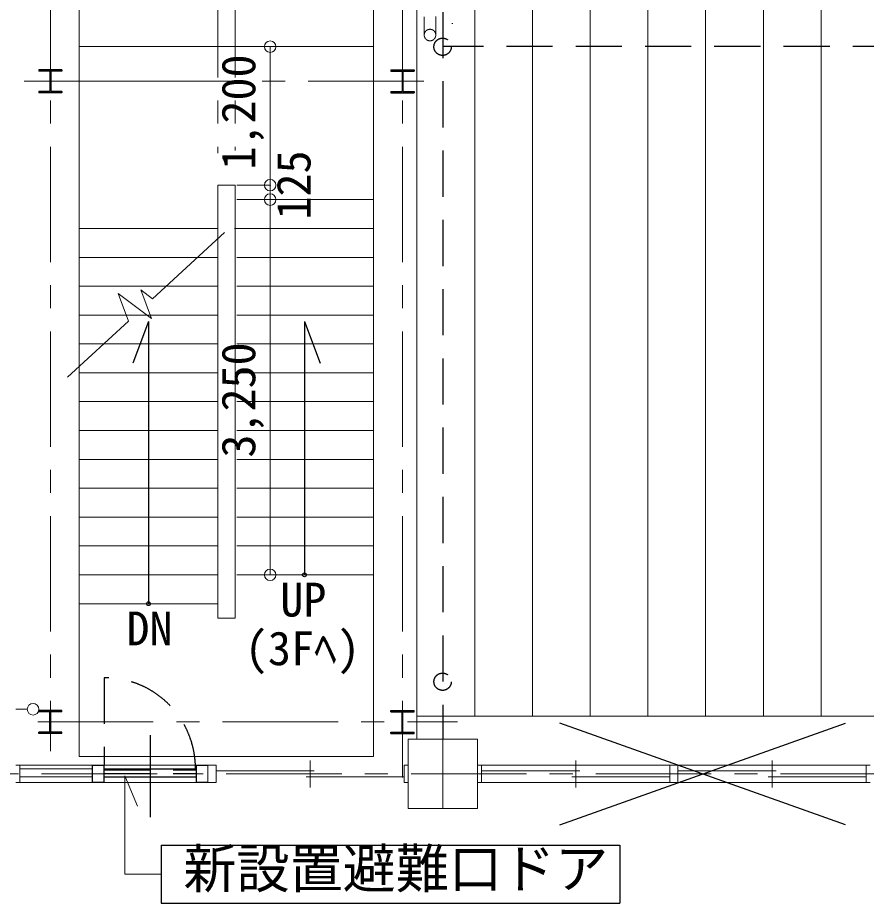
# Model space of a CAD drawing. Units: millimetres at full size, sheet at 1:200; details may follow other scales. Extents: x -55340 to 55340, y -38040 to 38040.
# Drawn here: x -30591 to -23242, y -12387 to -4716 of the extents above; entities that cross this region are included whole.
import ezdxf
from ezdxf.enums import TextEntityAlignment as Align

# ---------------------------------------------------------------- set-up
doc = ezdxf.new("R2010")
doc.units = ezdxf.units.MM
doc.header["$LTSCALE"] = 200
doc.header["$PDMODE"] = 32
doc.header["$PDSIZE"] = 100
for name, pattern in [('CHAIN1', [8, 5, -1, 1, -1]), ('DASHED1', [1.8, 1.2, -0.6]), ('DASHED2', [3, 2, -1])]:
    doc.linetypes.add(name, pattern=pattern)
for name, color, linetype, lineweight in [('0-1_通り芯', 3, 'Continuous', 18), ('0-2_躯体', 3, 'Continuous', 18), ('0-4_仕上', 7, 'Continuous', 18), ('0-5_建具(ｻｯｼ)', 3, 'Continuous', 18), ('0-9_家具・設備', 4, 'Continuous', 9), ('0-A_寸法', 6, 'Continuous', 9), ('0-B_文字', 4, 'Continuous', 9), ('0-F_予備', 4, 'Continuous', 9), ('2-0_補助線', 2, 'Continuous', 25)]:
    doc.layers.add(name, color=color, linetype=linetype, lineweight=lineweight)
doc.styles.add('ＭＳ ゴシック', font='')
doc.styles.get('ＭＳ ゴシック').set_extended_font_data('MS Gothic')

msp = doc.modelspace()

# ---------------------------------------------------------------- linework, layer by layer
at = {"layer": '0-1_通り芯', "color": 4, "linetype": 'CHAIN1', "lineweight": 9}
for p, q in [((-27258.1, -2633.3), (-27258.1, -11296.8)), ((-29533.4, -5267), (-47566.2, -5267)), ((-29674.1, -5267), (-26943.2, -5267)), ((-26908.1, -10967), (-26908.1, -11567)), ((39416, -11267), (-49340.7, -11267))]:
    msp.add_line(p, q, dxfattribs=at)
at = {"layer": '0-2_躯体', "color": 2, "lineweight": 25}
for p, q in [((-30408.1, -5167), (-30408.1, -5179)), ((-30208.1, -5167), (-30408.1, -5167)), ((-30312.1, -5179), (-30408.1, -5179)), ((-30312.1, -5179), (-30312.1, -5355)), ((-27358.1, -5167), (-27158.1, -5167)), ((-27254.1, -5179), (-27158.1, -5179)), ((-27254.1, -5179), (-27254.1, -5355)), ((-27158.1, -5167), (-27158.1, -5179)), ((-30408.1, -5355), (-30408.1, -5367)), ((-30312.1, -5355), (-30408.1, -5355)), ((-30208.1, -5367), (-30408.1, -5367)), ((-30208.1, -5355), (-30304.1, -5355)), ((-30208.1, -5355), (-30208.1, -5367)), ((-27358.1, -5355), (-27262.1, -5355)), ((-27358.1, -5355), (-27358.1, -5367)), ((-27358.1, -5367), (-27158.1, -5367)), ((-27254.1, -5355), (-27158.1, -5355)), ((-27158.1, -5355), (-27158.1, -5367)), ((-30408.1, -10729.1), (-30408.1, -10717.1)), ((-30208.1, -10717.1), (-30408.1, -10717.1)), ((-30312.1, -10729.1), (-30408.1, -10729.1)), ((-30312.1, -10905.1), (-30312.1, -10729.1)), ((-30208.1, -10729.1), (-30304.1, -10729.1)), ((-30208.1, -10729.1), (-30208.1, -10717.1)), ((-27358.1, -10729.1), (-27358.1, -10717.1)), ((-27358.1, -10717.1), (-27158.1, -10717.1)), ((-27358.1, -10729.1), (-27262.1, -10729.1)), ((-27254.1, -10729.1), (-27158.1, -10729.1)), ((-27254.1, -10905.1), (-27254.1, -10729.1)), ((-27158.1, -10729.1), (-27158.1, -10717.1)), ((-30408.1, -10917.1), (-30408.1, -10905.1)), ((-30312.1, -10905.1), (-30408.1, -10905.1)), ((-30208.1, -10917.1), (-30408.1, -10917.1)), ((-27358.1, -10917.1), (-27158.1, -10917.1)), ((-27254.1, -10905.1), (-27158.1, -10905.1)), ((-27158.1, -10917.1), (-27158.1, -10905.1))]:
    msp.add_line(p, q, dxfattribs=at)
at = {"layer": '0-2_躯体'}
for p, q in [((-27208.1, -11567), (-27208.1, -10967)), ((-27208.1, -10967), (-26608.1, -10967)), ((-26608.1, -10967), (-26608.1, -11567)), ((-26608.1, -11567), (-27208.1, -11567))]:
    msp.add_line(p, q, dxfattribs=at)
at = {"layer": '0-2_躯体', "color": 2, "lineweight": 25}
for points in [[(-30208.1, -5167), (-30208.1, -5179), (-30304.1, -5179), (-30304.1, -5355)], [(-27358.1, -5167), (-27358.1, -5179), (-27262.1, -5179), (-27262.1, -5355)], [(-30208.1, -10917.1), (-30208.1, -10905.1), (-30304.1, -10905.1), (-30304.1, -10729.1)], [(-27358.1, -10917.1), (-27358.1, -10905.1), (-27262.1, -10905.1), (-27262.1, -10729.1)]]:
    msp.add_lwpolyline(points, dxfattribs=at)
at = {"layer": '0-4_仕上', "linetype": 'DASHED1'}
for p, q in [((-27070.6, -3267.8), (-27070.6, -4867)), ((-26970.6, -3267), (-26970.6, -4867))]:
    msp.add_line(p, q, dxfattribs=at)
at = {"layer": '0-4_仕上', "color": 4, "lineweight": 9}
for p, q in [((-26633.1, -3342), (-26633.1, -10767)), ((-26133.1, -3342), (-26133.1, -10767)), ((-25633.1, -3342), (-25633.1, -10767)), ((-25133.1, -3342), (-25133.1, -10767)), ((-24633.1, -3342), (-24633.1, -10767)), ((-24133.1, -3342), (-24133.1, -10767)), ((-23633.1, -3342), (-23633.1, -10767))]:
    msp.add_line(p, q, dxfattribs=at)
at = {"layer": '0-4_仕上', "linetype": 'DASHED2'}
msp.add_line((-26822.6, -4767), (-26830.2, -4767), dxfattribs=at)
at = {"layer": '0-4_仕上'}
for p, q in [((-28858.1, -6167), (-28708.1, -6167)), ((-28708.1, -6167), (-28708.1, -9917)), ((-27508.1, -6266.7), (-27508.1, -11117)), ((-27133.1, -10767), (-19708.1, -10767))]:
    msp.add_line(p, q, dxfattribs=at)
for points in [[(-27133.1, -3192), (-27133.1, -3296.8), (-27133.1, -10967)], [(-30058.1, -4967), (-27508.1, -4967), (-27508.1, -6266.7)], [(-30058.1, -4967), (-30058.1, -11117), (-27508.1, -11117)], [(-28858.1, -6167), (-28858.1, -9917), (-28708.1, -9917)]]:
    msp.add_lwpolyline(points, dxfattribs=at)
at = {"layer": '0-4_仕上', "linetype": 'DASHED2'}
msp.add_circle((-27020.3, -4866.6), 50, dxfattribs=at)
at = {"layer": '0-5_建具(ｻｯｼ)', "color": 2, "linetype": 'DASHED2', "lineweight": 25}
for p, q in [((-29843.1, -10433), (-29843.1, -11192)), ((-29843.1, -11232), (-29043.1, -11232)), ((-29843.1, -11262), (-29043.1, -11262))]:
    msp.add_line(p, q, dxfattribs=at)
at = {"layer": '0-5_建具(ｻｯｼ)', "color": 2, "lineweight": 25}
for p, q in [((-29443.1, -10930.6), (-29443.1, -11642.7)), ((-29943.1, -11192), (-29843.1, -11192)), ((-29943.1, -11342), (-29943.1, -11192)), ((-29843.1, -11241.1), (-29843.1, -11192)), ((-29043.1, -11342), (-29043.1, -11192)), ((-29043.1, -11192), (-28943.1, -11192)), ((-29843.1, -11222), (-29043.1, -11222)), ((-29843.1, -11342), (-29943.1, -11342)), ((-29843.1, -11292), (-29043.1, -11292)), ((-28943.1, -11342), (-29043.1, -11342))]:
    msp.add_line(p, q, dxfattribs=at)
at = {"layer": '0-5_建具(ｻｯｼ)'}
for p, q in [((-30573.1, -11192), (-30608.1, -11192)), ((-30573.1, -11342), (-30573.1, -11192)), ((-28943.1, -11192), (-28873.1, -11192)), ((-28943.1, -11342), (-28943.1, -11192)), ((-28058.1, -11384.9), (-28058.1, -11149.2)), ((-26573.1, -11192), (-26608.1, -11192)), ((-26573.1, -11342), (-26573.1, -11192)), ((-25758.1, -11384.9), (-25758.1, -11149.2)), ((-24873.1, -11342), (-24873.1, -11192)), ((-24058.1, -11384.9), (-24058.1, -11149.2)), ((-28873.1, -11241.3), (-28023.1, -11241.3)), ((-26573.1, -11241.3), (-25723.1, -11241.3)), ((-24873.1, -11241.3), (-24023.1, -11241.3)), ((-30573.1, -11342), (-30608.1, -11342)), ((-28093.1, -11292.7), (-27243.1, -11292.7)), ((-27243.1, -11342), (-27208.1, -11342)), ((-26573.1, -11342), (-26608.1, -11342)), ((-25793.1, -11292.7), (-24943.1, -11292.7)), ((-24943.1, -11342), (-24873.1, -11342)), ((-24093.1, -11292.7), (-23243.1, -11292.7)), ((-23243.1, -11342), (-23208.1, -11342))]:
    msp.add_line(p, q, dxfattribs=at)
at = {"layer": '0-5_建具(ｻｯｼ)', "color": 4, "lineweight": 9}
for p, q in [((-30573.1, -11192), (-29943.1, -11192)), ((-29843.1, -11192), (-29043.1, -11192)), ((-26573.1, -11192), (-23243.1, -11192)), ((-29943.1, -11222), (-30573.1, -11222)), ((-29943.1, -11292), (-30573.1, -11292)), ((-29943.1, -11342), (-30573.1, -11342)), ((-29043.1, -11342), (-29843.1, -11342)), ((-23243.1, -11342), (-26573.1, -11342))]:
    msp.add_line(p, q, dxfattribs=at)
at = {"layer": '0-5_建具(ｻｯｼ)'}
for points in [[(-28943.1, -11342), (-28873.1, -11342), (-28873.1, -11192)], [(-27243.1, -11342), (-27243.1, -11192), (-27208.1, -11192)], [(-24943.1, -11342), (-24943.1, -11192), (-24873.1, -11192)], [(-23243.1, -11342), (-23243.1, -11192), (-23208.1, -11192)]]:
    msp.add_lwpolyline(points, dxfattribs=at)
at = {"layer": '0-5_建具(ｻｯｼ)', "color": 2, "lineweight": 25}
msp.add_lwpolyline([(-29843.1, -11342), (-29843.1, -11241.7), (-29843.1, -11241.1)], dxfattribs=at)
at = {"layer": '0-5_建具(ｻｯｼ)', "color": 2, "linetype": 'DASHED2', "lineweight": 25}
msp.add_arc((-29839.9, -11222), 789, 0.09879, 90.23658, dxfattribs=at)
at = {"layer": '0-9_家具・設備', "color": 2, "linetype": 'DASHED2', "lineweight": 25}
for p, q in [((-26908.1, -3467), (-26908.1, -10967)), ((-19358.1, -4967), (-26908.1, -4967))]:
    msp.add_line(p, q, dxfattribs=at)
at = {"layer": '0-9_家具・設備', "color": 7, "lineweight": 18}
msp.add_line((-30608.1, -10707), (-30508.1, -10707), dxfattribs=at)
at = {"layer": '0-9_家具・設備', "color": 2, "linetype": 'DASHED2', "lineweight": 25}
for centre in [(-26911.1, -4968.1), (-26911.1, -10468.1)]:
    msp.add_circle(centre, 75, dxfattribs=at)
at = {"layer": '0-9_家具・設備', "color": 7, "lineweight": 18}
msp.add_circle((-30458.1, -10707), 50, dxfattribs=at)
at = {"layer": '0-A_寸法', "color": 4, "linetype": 'CHAIN1'}
for p, q in [((-30308.1, -2633.3), (-30308.1, -11070.1)), ((-30058.1, -2633.3), (-30058.1, -4967)), ((-28858.1, -2633.3), (-28858.1, -5888.5)), ((-28708.1, -2633.3), (-28708.1, -5865.1)), ((-27508.1, -2633.3), (-27508.1, -4967)), ((-30416.4, -10817), (-26780.9, -10817))]:
    msp.add_line(p, q, dxfattribs=at)
at = {"layer": '0-A_寸法', "color": 4}
for p, q in [((-28404.3, -4967), (-28404.3, -6167)), ((-28692, -6167), (-28404.3, -6167)), ((-28404.3, -6167), (-28404.3, -6292)), ((-28404.3, -6292), (-28404.3, -9542))]:
    msp.add_line(p, q, dxfattribs=at)
at = {"layer": '0-A_寸法'}
for p in [(-28404.3, -4967), (-28404.3, -6167), (-28404.3, -6292), (-28404.3, -9542)]:
    msp.add_point(p, dxfattribs=at)
at = {"layer": '0-B_文字'}
for p, q in [((-28799.2, -6577.2), (-29422.1, -7150.5)), ((-29632.3, -7344), (-29721.9, -7103.9)), ((-29721.9, -7103.9), (-29432.4, -7321.8)), ((-29432.4, -7321.8), (-29525.4, -7072.7)), ((-29525.4, -7072.7), (-29422.1, -7150.5)), ((-29632.3, -7344), (-30159.4, -7829.1)), ((-29663.6, -11284.1), (-29552.7, -11547.2)), ((-29663.6, -11284.1), (-29663.6, -12136.2)), ((-29349.1, -12136.2), (-29663.6, -12136.2))]:
    msp.add_line(p, q, dxfattribs=at)
at = {"layer": '0-B_文字', "color": 2, "lineweight": 25}
for p, q in [((-29458.1, -7348.5), (-29594.2, -7709.4)), ((-29458.1, -7348.5), (-29458.1, -9792)), ((-28108.1, -7348.5), (-27972.1, -7709.4)), ((-28108.1, -7348.5), (-28108.1, -9542)), ((-29349.1, -11884.9), (-29349.1, -12387.4)), ((-29349.1, -12387.4), (-25375, -12387.4))]:
    msp.add_line(p, q, dxfattribs=at)
msp.add_lwpolyline([(-29349.1, -11884.9), (-25375, -11884.9), (-25375, -12387.4)], dxfattribs=at)
for centre in [(-28108.3, -9542.3), (-29457.9, -9792.3)]:
    msp.add_circle(centre, 16.6, dxfattribs=at)
at = {"layer": '0-F_予備'}
for p, q in [((-28692, -6292), (-27508.1, -6292)), ((-30058.1, -6542), (-28859.7, -6542)), ((-28713.5, -6542), (-27508.1, -6542)), ((-30058.1, -6792), (-28859.7, -6792)), ((-28692, -6792), (-27508.1, -6792)), ((-30058.1, -7042), (-28859.7, -7042)), ((-28692, -7042), (-27508.1, -7042)), ((-30058.1, -7292), (-28859.7, -7292)), ((-28692, -7292), (-27508.1, -7292)), ((-30058.1, -7542), (-28859.7, -7542)), ((-28692, -7542), (-27508.1, -7542)), ((-30058.1, -7792), (-28859.7, -7792)), ((-28692, -7792), (-27508.1, -7792)), ((-30058.1, -8042), (-28859.7, -8042)), ((-28692, -8042), (-27508.1, -8042)), ((-30058.1, -8292), (-28859.7, -8292)), ((-28692, -8292), (-27508.1, -8292)), ((-30058.1, -8542), (-28859.7, -8542)), ((-28692, -8542), (-27508.1, -8542)), ((-30058.1, -8792), (-28859.7, -8792)), ((-28692, -8792), (-27508.1, -8792)), ((-30058.1, -9042), (-28859.7, -9042)), ((-28692, -9042), (-27508.1, -9042)), ((-30058.1, -9292), (-28859.7, -9292)), ((-28692, -9292), (-27508.1, -9292)), ((-30058.1, -9542), (-28863, -9542)), ((-28692, -9542), (-27508.1, -9542)), ((-30058.1, -9792), (-28863, -9792))]:
    msp.add_line(p, q, dxfattribs=at)
at = {"layer": '2-0_補助線'}
for p, q in [((-23421.3, -11706.4), (-25895, -10827.6)), ((-25895, -11706.4), (-23421.3, -10827.6))]:
    msp.add_line(p, q, dxfattribs=at)

# ---------------------------------------------------------------- texts
at = {"layer": '0-A_寸法', "color": 7, "style": 'ＭＳ ゴシック'}
for s, p in [('1,200', (-28445, -6031.9)), ('125', (-27966.7, -6464.5)), ('3,250', (-28445, -8526.2))]:
    msp.add_text(s, height=293.3, rotation=90, dxfattribs=at).set_placement(p, align=Align.BOTTOM_LEFT)
at = {"layer": '0-B_文字', "color": 7, "style": 'ＭＳ ゴシック'}
for s, p in [('UP', (-28317, -9991.2)), ('DN', (-29649.3, -10241.2)), ('(3Fﾍ)', (-28623.6, -10413.2))]:
    msp.add_text(s, height=293.3, dxfattribs=at).set_placement(p, align=Align.BOTTOM_LEFT)
at = {"layer": '0-B_文字', "color": 2, "style": 'ＭＳ ゴシック'}
msp.add_text('新設置避難口ドア', height=337.2, dxfattribs=at).set_placement((-29156.2, -12356.4), align=Align.BOTTOM_LEFT)

doc.saveas('drawing.dxf')
